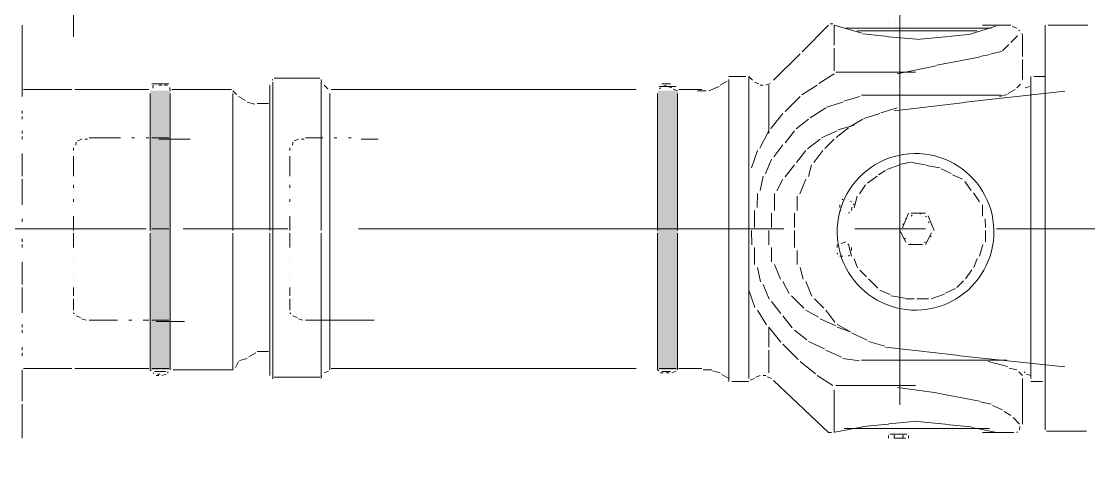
# Model space of a CAD drawing. Header units: millimetres. Extents: x 163705 to 1616509, y 81827 to 302547.
# Drawn here: x 195211.9 to 195690, y 150548.8 to 150749.8 of the extents above; entities that cross this region are included whole.
import ezdxf

# ---------------------------------------------------------------- set-up
doc = ezdxf.new("R2010")
doc.units = ezdxf.units.MM
doc.header["$LTSCALE"] = 10
doc.linetypes.add('CENTER2', pattern=[28.575, 19.05, -3.175, 3.175, -3.175])
doc.layers.add('1-中心线', color=1, linetype='CENTER2', lineweight=0)
doc.layers.add('1-设备轮廓', color=2, linetype='Continuous', lineweight=18)

# ---------------------------------------------------------------- blocks, each defined once
blk = doc.blocks.new('2PG0806-俯视图')
h = blk.add_hatch(color=256)
h.dxf.hatch_style = 1
h.paths.add_polyline_path([(1793.95, 1770.32), (1815.65, 1770.32), (1815.65, 1779.26)])
h = blk.add_hatch(color=256)
h.dxf.hatch_style = 1
h.paths.add_polyline_path([(1793.95, 1770.32), (1793.95, 1779.26), (1815.65, 1779.26)])
h = blk.add_hatch(color=256)
h.dxf.hatch_style = 1
h.paths.add_polyline_path([(1815.65, 1770.32), (1856.51, 1770.32), (1856.51, 1779.26)])
h = blk.add_hatch(color=256)
h.dxf.hatch_style = 1
h.paths.add_polyline_path([(1815.65, 1770.32), (1815.65, 1779.26), (1856.51, 1779.26)])
h = blk.add_hatch(color=256)
h.dxf.hatch_style = 1
h.paths.add_polyline_path([(1856.51, 1770.32), (1897.37, 1770.32), (1897.37, 1779.26)])
h = blk.add_hatch(color=256)
h.dxf.hatch_style = 1
h.paths.add_polyline_path([(1856.51, 1770.32), (1856.51, 1779.26), (1897.37, 1779.26)])
h = blk.add_hatch(color=256)
h.dxf.hatch_style = 1
h.paths.add_polyline_path([(1897.37, 1770.32), (1919.08, 1770.32), (1919.08, 1779.26)])
h = blk.add_hatch(color=256)
h.dxf.hatch_style = 1
h.paths.add_polyline_path([(1897.37, 1770.32), (1897.37, 1779.26), (1919.08, 1779.26)])
h = blk.add_hatch(color=256)
h.dxf.hatch_style = 1
h.paths.add_polyline_path([(1793.95, 1543.05), (1856.51, 1543.05), (1856.51, 1551.99)])
h = blk.add_hatch(color=256)
h.dxf.hatch_style = 1
h.paths.add_polyline_path([(1793.95, 1543.05), (1793.95, 1551.99), (1856.51, 1551.99)])
h = blk.add_hatch(color=256)
h.dxf.hatch_style = 1
h.paths.add_polyline_path([(1856.51, 1543.05), (1919.08, 1543.05), (1919.08, 1551.99)])
h = blk.add_hatch(color=256)
h.dxf.hatch_style = 1
h.paths.add_polyline_path([(1856.51, 1543.05), (1856.51, 1551.99), (1919.08, 1551.99)])
for p, q in [((1763.3, 1836.72), (1778.62, 1836.72)), ((1779.9, 1836.72), (1793.95, 1836.72)), ((1800.33, 1836.72), (1801.61, 1836.72)), ((1802.88, 1836.72), (1804.16, 1836.72)), ((1810.54, 1836.72), (1811.82, 1836.72)), ((1813.1, 1836.72), (1814.38, 1836.72)), ((1819.48, 1836.72), (1830.97, 1836.72)), ((1832.25, 1836.72), (1842.47, 1836.72)), ((1848.85, 1836.72), (1850.13, 1836.72)), ((1851.4, 1836.72), (1852.68, 1836.72)), ((1859.06, 1836.72), (1859.06, 1836.72)), ((1860.34, 1836.72), (1861.62, 1836.72)), ((1868, 1836.72), (1879.49, 1836.72)), ((1880.77, 1836.72), (1890.98, 1836.72)), ((1897.37, 1836.72), (1898.65, 1836.72)), ((1899.92, 1836.72), (1901.2, 1836.72)), ((1906.31, 1836.72), (1907.58, 1836.72)), ((1908.86, 1836.72), (1910.14, 1836.72)), ((1916.52, 1836.72), (1948.44, 1836.72)), ((1794.58, 1836.08), (1794.58, 1814.38)), ((1919.71, 1836.08), (1919.71, 1814.38)), ((1857.15, 1829.7), (1857.15, 1824.59)), ((1794.58, 1813.1), (1794.58, 1779.9)), ((1818.21, 1812.46), (1817.5, 1810.48)), ((1818.21, 1812.46), (1818.21, 1812.46)), ((1819.48, 1813.74), (1819.11, 1813.36)), ((1819.48, 1813.74), (1819.48, 1813.74)), ((1822.04, 1813.74), (1820.76, 1813.74)), ((1822.04, 1813.74), (1825.87, 1813.74)), ((1827.14, 1813.74), (1830.97, 1813.74)), ((1836.08, 1813.74), (1836.08, 1813.74)), ((1837.36, 1813.74), (1837.36, 1813.74)), ((1842.47, 1813.74), (1842.47, 1813.74)), ((1843.74, 1813.74), (1843.74, 1813.74)), ((1848.85, 1813.74), (1855.23, 1813.74)), ((1856.51, 1813.74), (1862.89, 1813.74)), ((1857.15, 1816.93), (1857.15, 1786.28)), ((1868, 1813.74), (1868, 1813.74)), ((1869.28, 1813.74), (1870.56, 1813.74)), ((1874.39, 1813.74), (1874.39, 1813.74)), ((1875.66, 1813.74), (1876.94, 1813.74)), ((1880.77, 1813.74), (1889.71, 1813.74)), ((1893.54, 1813.74), (1892.26, 1813.74)), ((1893.54, 1813.74), (1893.54, 1813.74)), ((1896.09, 1812.46), (1894.68, 1812.6)), ((1896.09, 1812.46), (1896.09, 1812.46)), ((1919.71, 1813.1), (1919.71, 1779.9)), ((1943.33, 1813.74), (2044.2, 1813.74)), ((1816.93, 1809.91), (1816.23, 1807.93)), ((1816.93, 1809.91), (1816.93, 1809.91)), ((1897.37, 1809.91), (1896.67, 1811.89)), ((1897.37, 1809.91), (1897.37, 1809.91)), ((1897.37, 1807.35), (1897.37, 1808.63)), ((1816.29, 1806.71), (1816.29, 1793.95)), ((1898.01, 1806.71), (1898.01, 1792.67)), ((1816.29, 1788.84), (1816.29, 1787.56)), ((1898.01, 1787.56), (1898.01, 1786.28)), ((1793.95, 1779.26), (1793.57, 1778.89)), ((1793.95, 1779.26), (1855.23, 1779.26)), ((1816.29, 1782.45), (1816.29, 1779.9)), ((1856.51, 1779.26), (1917.8, 1779.26)), ((1898.01, 1781.18), (1898.01, 1779.9)), ((1791.39, 1776.71), (1791.39, 1776.71)), ((1791.39, 1776.71), (1791.39, 1775.43)), ((1791.39, 1774.15), (1791.39, 1774.15)), ((1791.39, 1774.15), (1792.09, 1772.18)), ((1792.03, 1776.07), (1792.03, 1774.79)), ((1792.67, 1777.99), (1792.3, 1777.61)), ((1792.67, 1777.99), (1792.67, 1777.99)), ((1793.31, 1777.35), (1793.31, 1772.24)), ((1793.31, 1777.35), (1793.31, 1774.79)), ((1794.58, 1778.62), (1794.58, 1770.96)), ((1794.58, 1778.62), (1794.58, 1772.24)), ((1815.65, 1776.71), (1815.65, 1763.94)), ((1816.29, 1778.62), (1816.29, 1770.96)), ((1816.29, 1778.62), (1816.29, 1770.96)), ((1857.15, 1778.62), (1857.15, 1770.96)), ((1857.15, 1778.62), (1857.15, 1770.96)), ((1857.15, 1778.62), (1857.15, 1773.52)), ((1897.37, 1775.43), (1897.37, 1761.39)), ((1898.01, 1778.62), (1898.01, 1770.96)), ((1898.01, 1778.62), (1898.01, 1770.96)), ((1921.63, 1777.99), (1920.21, 1778.12)), ((1921.63, 1777.99), (1921.63, 1777.99)), ((1921.63, 1776.71), (1921.63, 1776.71)), ((1921.63, 1776.71), (1921.63, 1776.71)), ((1921.63, 1774.15), (1921.63, 1775.43)), ((1921.63, 1774.15), (1921.63, 1774.15)), ((1922.27, 1778.62), (1922.27, 1770.96)), ((1922.27, 1777.35), (1922.27, 1770.96)), ((1922.27, 1777.35), (1922.27, 1772.24)), ((1922.27, 1776.07), (1922.27, 1772.24)), ((1922.27, 1776.07), (1922.27, 1774.79)), ((1792.67, 1771.6), (1792.67, 1771.6)), ((1792.67, 1771.6), (1793.04, 1771.23)), ((1793.95, 1770.32), (1793.95, 1770.32)), ((1793.95, 1770.32), (1917.8, 1770.32)), ((1794.58, 1769.69), (1794.58, 1769.69)), ((1919.08, 1770.32), (1920.49, 1770.46)), ((1919.71, 1769.69), (1919.71, 1769.69)), ((1919.71, 1769.69), (1919.71, 1742.87)), ((1921.63, 1771.6), (1921.63, 1772.88)), ((1921.63, 1771.6), (1921.63, 1771.6)), ((1793.95, 1742.23), (1793.95, 1769.05)), ((1857.15, 1764.58), (1857.15, 1733.93)), ((1793.95, 1742.23), (1855.23, 1742.23)), ((1797.78, 1739.68), (1795.01, 1741.17)), ((1856.51, 1742.23), (1917.8, 1742.23)), ((1919.08, 1742.23), (1917.43, 1740.59)), ((1797.78, 1739.68), (1797.78, 1739.68)), ((1799.05, 1735.85), (1798.18, 1739.28)), ((1799.05, 1735.85), (1799.05, 1735.85)), ((1913.97, 1735.85), (1913.1, 1732.42)), ((1913.97, 1735.85), (1913.97, 1735.85)), ((1916.52, 1739.68), (1914.68, 1736.56)), ((1916.52, 1739.68), (1916.52, 1739.68)), ((1801.61, 1732.02), (1799.77, 1735.14)), ((1802.25, 1731.38), (1802.25, 1726.27)), ((1913.33, 1731.38), (1913.33, 1726.27)), ((1790.12, 1724.36), (1790.49, 1724.73)), ((1790.12, 1724.36), (1922.91, 1724.36)), ((1790.12, 1724.36), (1790.12, 1724.36)), ((1790.75, 1723.72), (1790.75, 1703.29)), ((1791.39, 1725.64), (1855.23, 1725.64)), ((1801.61, 1724.36), (1855.23, 1724.36)), ((1856.51, 1725.64), (1921.63, 1725.64)), ((1856.51, 1724.36), (1911.41, 1724.36)), ((1924.18, 1724.36), (1923.81, 1724.73)), ((1924.18, 1724.36), (1924.18, 1724.36)), ((1924.82, 1723.72), (1924.82, 1703.29)), ((1819.48, 1716.7), (1819.11, 1716.33)), ((1819.48, 1716.7), (1819.48, 1716.7)), ((1822.04, 1716.7), (1820.76, 1716.7)), ((1822.04, 1716.7), (1825.87, 1716.7)), ((1827.14, 1716.7), (1830.97, 1716.7)), ((1836.08, 1716.7), (1836.08, 1716.7)), ((1837.36, 1716.7), (1837.36, 1716.7)), ((1842.47, 1716.7), (1842.47, 1716.7)), ((1843.74, 1716.7), (1843.74, 1716.7)), ((1848.85, 1716.7), (1855.23, 1716.7)), ((1856.51, 1716.7), (1862.89, 1716.7)), ((1868, 1716.7), (1868, 1716.7)), ((1869.28, 1716.7), (1870.56, 1716.7)), ((1874.39, 1716.7), (1874.39, 1716.7)), ((1875.66, 1716.7), (1876.94, 1716.7)), ((1880.77, 1716.7), (1889.71, 1716.7)), ((1893.54, 1716.7), (1892.26, 1716.7)), ((1893.54, 1716.7), (1893.54, 1716.7)), ((1816.93, 1712.87), (1816.23, 1710.89)), ((1816.93, 1712.87), (1816.93, 1712.87)), ((1818.21, 1715.42), (1817.5, 1713.44)), ((1818.21, 1715.42), (1818.21, 1715.42)), ((1896.09, 1715.42), (1894.68, 1715.56)), ((1896.09, 1715.42), (1896.09, 1715.42)), ((1897.37, 1712.87), (1896.67, 1714.85)), ((1897.37, 1712.87), (1897.37, 1712.87)), ((1816.29, 1709.67), (1816.29, 1679.03)), ((1897.37, 1710.31), (1897.37, 1711.59)), ((1898.01, 1709.67), (1898.01, 1702.01)), ((1790.12, 1702.65), (1791.53, 1702.51)), ((1790.12, 1702.65), (1855.23, 1702.65)), ((1856.51, 1702.65), (1922.91, 1702.65)), ((1924.18, 1702.65), (1922.77, 1702.51)), ((1792.67, 1701.38), (1793.37, 1699.4)), ((1793.95, 1698.82), (1917.8, 1698.82)), ((1794.58, 1698.18), (1794.58, 1561.56)), ((1919.71, 1698.18), (1919.71, 1561.56)), ((1921.63, 1701.38), (1919.98, 1699.73)), ((1898.01, 1696.91), (1898.01, 1695.63)), ((1898.01, 1690.52), (1898.01, 1689.25)), ((1897.37, 1684.78), (1897.37, 1677.12)), ((1792.67, 1550.71), (1792.67, 1550.71)), ((1792.67, 1550.71), (1792.67, 1549.43)), ((1793.31, 1550.07), (1793.31, 1546.24)), ((1793.95, 1551.99), (1793.57, 1551.61)), ((1793.95, 1551.99), (1855.23, 1551.99)), ((1794.58, 1551.35), (1794.58, 1543.69)), ((1794.58, 1551.35), (1794.58, 1546.24)), ((1856.51, 1551.99), (1917.8, 1551.99)), ((1920.35, 1550.71), (1919.98, 1551.08)), ((1920.35, 1550.71), (1920.35, 1550.71)), ((1921.63, 1548.16), (1920.93, 1550.13)), ((1920.99, 1551.35), (1920.99, 1543.69)), ((1920.99, 1550.07), (1920.99, 1543.69)), ((1922.27, 1550.07), (1922.27, 1546.24)), ((1792.67, 1548.16), (1792.67, 1548.16)), ((1792.67, 1548.16), (1792.67, 1546.88)), ((1792.67, 1545.6), (1792.67, 1545.6)), ((1792.67, 1545.6), (1793.37, 1543.62)), ((1919.08, 1543.05), (1919.78, 1545.03)), ((1920.35, 1545.6), (1921.05, 1547.58)), ((1920.35, 1545.6), (1920.35, 1545.6)), ((1921.63, 1548.16), (1921.63, 1548.16)), ((1793.95, 1543.05), (1855.23, 1543.05)), ((1794.58, 1542.41), (1794.58, 1532.2)), ((1856.51, 1543.05), (1917.8, 1543.05)), ((1919.71, 1542.41), (1919.71, 1532.2)), ((1793.95, 1527.73), (1793.95, 1531.56)), ((1919.08, 1534.11), (1919.08, 1530.28)), ((1792.67, 1523.9), (1793.54, 1527.32)), ((1793.95, 1527.73), (1793.95, 1527.73)), ((1919.08, 1529), (1919.08, 1529)), ((1919.08, 1529), (1921.05, 1524.47)), ((1790.12, 1520.07), (1791.96, 1523.18)), ((1792.67, 1523.9), (1792.67, 1523.9)), ((1921.63, 1523.9), (1921.63, 1523.9)), ((1921.63, 1523.9), (1923.47, 1520.78)), ((1788.84, 1520.07), (1924.18, 1520.07)), ((1788.84, 1511.13), (1788.84, 1518.79)), ((1925.46, 1520.07), (1925.46, 1520.07)), ((1925.46, 1520.07), (1925.46, 1512.4)), ((1788.84, 1511.13), (1788.84, 1511.13)), ((1788.84, 1511.13), (1788.84, 1511.13)), ((1925.46, 1511.13), (1790.12, 1511.13)), ((1829.7, 1511.13), (1821.93, 1508.47)), ((1925.46, 1511.13), (1923.81, 1509.48)), ((1924.18, 1511.13), (1924.18, 1511.13)), ((1925.46, 1511.13), (1925.46, 1511.13)), ((1790.12, 1508.57), (1789.41, 1510.55)), ((1790.12, 1508.57), (1790.12, 1508.57)), ((1791.39, 1506.02), (1790.69, 1508)), ((1820.76, 1507.3), (1814.16, 1503.25)), ((1820.76, 1507.3), (1820.76, 1507.3)), ((1839.91, 1507.3), (1833.46, 1505.96)), ((1839.91, 1507.3), (1839.91, 1507.3)), ((1848.85, 1508.57), (1841.18, 1508.56)), ((1848.85, 1508.57), (1848.85, 1508.57)), ((1856.51, 1509.85), (1850.11, 1509.83)), ((1865.45, 1508.57), (1857.78, 1508.59)), ((1865.45, 1508.57), (1865.45, 1508.57)), ((1873.11, 1507.3), (1866.7, 1507.32)), ((1873.11, 1507.3), (1873.11, 1507.3)), ((1892.26, 1507.3), (1884.49, 1509.96)), ((1892.26, 1507.3), (1892.26, 1507.3)), ((1922.91, 1508.57), (1922.2, 1506.6)), ((1922.91, 1508.57), (1922.91, 1508.57)), ((1790.12, 1500.91), (1790.82, 1502.89)), ((1791.39, 1506.02), (1791.39, 1506.02)), ((1791.39, 1503.47), (1791.39, 1504.74)), ((1791.39, 1503.47), (1791.39, 1503.47)), ((1802.88, 1502.19), (1792.67, 1502.19)), ((1813.1, 1502.19), (1804.16, 1502.19)), ((1813.1, 1502.19), (1806.42, 1496.78)), ((1813.1, 1502.19), (1813.1, 1502.19)), ((1832.25, 1504.74), (1825.73, 1502.05)), ((1832.25, 1504.74), (1832.25, 1504.74)), ((1856.51, 1502.19), (1850.11, 1502.17)), ((1880.77, 1504.74), (1874.32, 1506.08)), ((1880.77, 1504.74), (1880.77, 1504.74)), ((1888.43, 1500.91), (1881.91, 1503.61)), ((1901.2, 1502.19), (1893.37, 1506.19)), ((1899.92, 1502.19), (1921.63, 1502.19)), ((1901.2, 1502.19), (1901.2, 1502.19)), ((1921.63, 1506.02), (1921.63, 1506.02)), ((1921.63, 1506.02), (1921.63, 1504.74)), ((1921.63, 1503.47), (1921.63, 1503.47)), ((1921.63, 1503.47), (1922.33, 1501.49)), ((1765.86, 1475.38), (1789.23, 1500.03)), ((1824.59, 1500.91), (1819.21, 1496.81)), ((1824.59, 1500.91), (1824.59, 1500.91)), ((1841.19, 1499.64), (1834.67, 1496.94)), ((1841.19, 1499.64), (1841.19, 1499.64)), ((1848.85, 1500.91), (1842.44, 1500.89)), ((1848.85, 1500.91), (1848.85, 1500.91)), ((1864.17, 1500.91), (1857.77, 1500.93)), ((1864.17, 1500.91), (1864.17, 1500.91)), ((1873.11, 1499.64), (1865.44, 1499.65)), ((1873.11, 1499.64), (1873.11, 1499.64)), ((1879.49, 1495.81), (1874.21, 1498.54)), ((1888.43, 1500.91), (1888.43, 1500.91)), ((1894.82, 1495.81), (1889.43, 1499.91)), ((1908.86, 1495.81), (1902.18, 1501.21)), ((1935.67, 1488.14), (1923.81, 1500.01)), ((1805.44, 1495.81), (1798.68, 1489.05)), ((1805.44, 1495.81), (1805.44, 1495.81)), ((1818.21, 1495.81), (1812.82, 1491.7)), ((1818.21, 1495.81), (1818.21, 1495.81)), ((1827.14, 1491.98), (1821.66, 1486.5)), ((1827.14, 1491.98), (1827.14, 1491.98)), ((1833.53, 1495.81), (1828.24, 1493.07)), ((1833.53, 1495.81), (1833.53, 1495.81)), ((1879.49, 1495.81), (1879.49, 1495.81)), ((1885.88, 1490.7), (1880.49, 1494.81)), ((1894.82, 1495.81), (1894.82, 1495.81)), ((1901.2, 1490.7), (1895.82, 1494.81)), ((1908.86, 1495.81), (1908.86, 1495.81)), ((1916.52, 1488.14), (1909.76, 1494.9)), ((1797.78, 1488.14), (1792.21, 1481.3)), ((1797.78, 1488.14), (1797.78, 1488.14)), ((1811.82, 1490.7), (1807.51, 1485.11)), ((1811.82, 1490.7), (1811.82, 1490.7)), ((1839.91, 1488.14), (1834.71, 1486.77)), ((1839.91, 1488.14), (1839.91, 1488.14)), ((1847.57, 1489.42), (1841.17, 1489.4)), ((1847.57, 1489.42), (1847.57, 1489.42)), ((1856.51, 1490.7), (1848.84, 1490.69)), ((1856.51, 1490.7), (1856.51, 1490.7)), ((1864.17, 1490.7), (1857.79, 1490.7)), ((1864.17, 1490.7), (1864.17, 1490.7)), ((1871.83, 1489.42), (1865.43, 1489.44)), ((1871.83, 1489.42), (1871.83, 1489.42)), ((1879.49, 1485.59), (1872.97, 1488.28)), ((1885.88, 1490.7), (1885.88, 1490.7)), ((1892.26, 1485.59), (1886.88, 1489.7)), ((1901.2, 1490.7), (1901.2, 1490.7)), ((1906.31, 1484.31), (1902, 1489.9)), ((1916.52, 1488.14), (1916.52, 1488.14)), ((1921.63, 1480.48), (1917.23, 1487.43)), ((1948.44, 1475.38), (1936.58, 1487.24)), ((1806.71, 1484.31), (1803.46, 1477.23)), ((1806.71, 1484.31), (1806.71, 1484.31)), ((1820.76, 1485.59), (1817.59, 1479.87)), ((1820.76, 1485.59), (1820.76, 1485.59)), ((1833.53, 1485.59), (1827.01, 1482.9)), ((1833.53, 1485.59), (1833.53, 1485.59)), ((1879.49, 1485.59), (1879.49, 1485.59)), ((1885.88, 1483.04), (1880.67, 1484.41)), ((1885.88, 1483.04), (1885.88, 1483.04)), ((1892.26, 1485.59), (1892.26, 1485.59)), ((1897.37, 1479.21), (1893.06, 1484.79)), ((1906.31, 1484.31), (1906.31, 1484.31)), ((1911.41, 1476.65), (1907.02, 1483.6)), ((1791.39, 1480.48), (1787, 1473.54)), ((1791.39, 1480.48), (1791.39, 1480.48)), ((1816.93, 1479.21), (1813.67, 1472.12)), ((1816.93, 1479.21), (1816.93, 1479.21)), ((1825.87, 1481.76), (1821.66, 1477.56)), ((1825.87, 1481.76), (1825.87, 1481.76)), ((1892.26, 1477.93), (1886.88, 1482.04)), ((1892.26, 1477.93), (1892.26, 1477.93)), ((1897.37, 1479.21), (1897.37, 1479.21)), ((1901.2, 1471.55), (1897.94, 1478.63)), ((1921.63, 1480.48), (1921.63, 1480.48)), ((1926.74, 1472.82), (1922.34, 1479.77)), ((1765.86, 1475.38), (1765.86, 1474.1)), ((1765.86, 1472.82), (1785.01, 1472.82)), ((1802.88, 1476.65), (1799.63, 1469.57)), ((1802.88, 1476.65), (1802.88, 1476.65)), ((1820.76, 1476.65), (1815.38, 1472.55)), ((1820.76, 1476.65), (1820.76, 1476.65)), ((1897.37, 1472.82), (1893.17, 1477.03)), ((1897.37, 1472.82), (1897.37, 1472.82)), ((1911.41, 1476.65), (1911.41, 1476.65)), ((1913.97, 1468.99), (1911.82, 1476.25)), ((1938.23, 1472.82), (1928.01, 1472.82)), ((1948.44, 1472.82), (1939.5, 1472.82)), ((1948.44, 1472.82), (1944.98, 1460.42)), ((1949.08, 1474.74), (1949.08, 1473.46)), ((1768.41, 1460.05), (1766.11, 1472.57)), ((1767.77, 1468.35), (1767.77, 1403.24)), ((1786.92, 1472.18), (1786.92, 1436.43)), ((1799.05, 1468.99), (1797.99, 1461.54)), ((1799.05, 1468.99), (1799.05, 1468.99)), ((1813.1, 1471.55), (1811.02, 1465.64)), ((1814.38, 1471.55), (1811.2, 1465.82)), ((1813.1, 1471.55), (1813.1, 1471.55)), ((1814.38, 1471.55), (1814.38, 1471.55)), ((1845.02, 1470.27), (1845.02, 1470.27)), ((1845.02, 1470.27), (1845.02, 1468.99)), ((1846.3, 1471.55), (1845.92, 1471.17)), ((1846.3, 1471.55), (1846.3, 1471.55)), ((1847.57, 1471.55), (1847.57, 1471.55)), ((1850.13, 1471.55), (1848.85, 1471.55)), ((1850.13, 1471.55), (1850.13, 1471.55)), ((1850.13, 1470.27), (1850.13, 1470.27)), ((1850.13, 1470.27), (1850.13, 1470.27)), ((1851.4, 1467.72), (1850.7, 1469.69)), ((1864.17, 1468.99), (1864.17, 1468.99)), ((1864.17, 1468.99), (1864.17, 1468.99)), ((1865.45, 1470.27), (1865.08, 1469.9)), ((1865.45, 1470.27), (1865.45, 1470.27)), ((1868, 1470.27), (1866.73, 1470.27)), ((1869.28, 1470.27), (1869.28, 1470.27)), ((1869.28, 1470.27), (1869.28, 1470.27)), ((1870.56, 1468.99), (1870.18, 1469.36)), ((1870.56, 1468.99), (1870.56, 1468.99)), ((1902.48, 1466.44), (1898.17, 1472.02)), ((1901.2, 1471.55), (1901.2, 1471.55)), ((1903.75, 1463.89), (1901.6, 1471.14)), ((1913.97, 1468.99), (1913.97, 1468.99)), ((1916.52, 1461.33), (1914.37, 1468.59)), ((1927.37, 1472.18), (1927.37, 1436.43)), ((1767.77, 1463.25), (1767.77, 1409.62)), ((1810.54, 1465.16), (1807.29, 1458.08)), ((1810.54, 1465.16), (1810.54, 1465.16)), ((1843.74, 1463.89), (1839.77, 1462.47)), ((1843.74, 1463.89), (1843.74, 1463.89)), ((1850.13, 1466.44), (1844.92, 1465.07)), ((1845.02, 1467.72), (1845.02, 1467.72)), ((1845.02, 1467.72), (1845.02, 1467.72)), ((1845.02, 1466.44), (1845.02, 1466.44)), ((1845.02, 1466.44), (1845.39, 1466.07)), ((1846.3, 1465.16), (1846.3, 1465.16)), ((1846.3, 1465.16), (1846.3, 1465.16)), ((1847.57, 1465.16), (1847.57, 1465.16)), ((1847.57, 1465.16), (1848.85, 1465.16)), ((1850.13, 1466.44), (1850.5, 1466.81)), ((1850.13, 1466.44), (1850.13, 1466.44)), ((1850.13, 1465.16), (1850.13, 1465.16)), ((1850.13, 1465.16), (1850.13, 1465.16)), ((1851.4, 1467.72), (1851.4, 1467.72)), ((1864.17, 1467.72), (1864.17, 1467.72)), ((1864.17, 1467.72), (1864.17, 1467.72)), ((1864.17, 1466.44), (1864.17, 1466.44)), ((1864.17, 1466.44), (1864.54, 1466.07)), ((1865.45, 1465.16), (1865.45, 1465.16)), ((1865.45, 1465.16), (1866.86, 1465.02)), ((1871.83, 1462.61), (1866.63, 1463.98)), ((1868, 1463.89), (1868.37, 1464.26)), ((1868, 1463.89), (1868, 1463.89)), ((1869.28, 1465.16), (1869.65, 1465.53)), ((1869.28, 1465.16), (1869.28, 1465.16)), ((1870.56, 1467.72), (1870.56, 1467.72)), ((1870.56, 1467.72), (1870.56, 1467.72)), ((1870.56, 1466.44), (1870.56, 1466.44)), ((1870.56, 1466.44), (1870.56, 1466.44)), ((1902.48, 1466.44), (1902.48, 1466.44)), ((1906.31, 1460.05), (1903.14, 1465.78)), ((1947.17, 1402.6), (1947.17, 1467.72)), ((1768.41, 1460.05), (1768.41, 1460.05)), ((1769.69, 1448.56), (1768.55, 1459.92)), ((1798.41, 1460.69), (1798.41, 1395.57)), ((1838.63, 1461.33), (1835.71, 1458.41)), ((1838.63, 1461.33), (1838.63, 1461.33)), ((1871.83, 1462.61), (1871.83, 1462.61)), ((1876.94, 1458.78), (1872.85, 1461.59)), ((1876.94, 1458.78), (1876.94, 1458.78)), ((1906.31, 1460.05), (1906.31, 1460.05)), ((1908.86, 1452.39), (1906.71, 1459.65)), ((1917.16, 1460.69), (1917.16, 1398.13)), ((1944.61, 1460.05), (1943.47, 1448.7)), ((1944.61, 1460.05), (1944.61, 1460.05)), ((1945.89, 1408.98), (1945.89, 1462.61)), ((1806.71, 1457.5), (1804.56, 1450.24)), ((1806.71, 1457.5), (1806.71, 1457.5)), ((1834.8, 1457.5), (1830.6, 1453.3)), ((1834.8, 1457.5), (1834.8, 1457.5)), ((1880.77, 1453.67), (1877.71, 1458.01)), ((1880.77, 1453.67), (1880.77, 1453.67)), ((1804.16, 1449.84), (1800.48, 1416.79)), ((1829.7, 1452.39), (1827.72, 1447.86)), ((1829.7, 1452.39), (1829.7, 1452.39)), ((1883.32, 1449.84), (1881.48, 1452.96)), ((1883.32, 1449.84), (1883.32, 1449.84)), ((1885.88, 1443.46), (1883.8, 1449.36)), ((1908.86, 1452.39), (1908.86, 1452.39)), ((1911.41, 1444.73), (1909.26, 1451.99)), ((1763.3, 1448.56), (1763.3, 1448.56)), ((1763.3, 1448.56), (1763.3, 1448.56)), ((1763.3, 1448.56), (1764.58, 1448.56)), ((1763.3, 1447.29), (1763.3, 1447.29)), ((1763.3, 1447.29), (1763.3, 1447.29)), ((1763.3, 1446.01), (1763.3, 1446.01)), ((1763.3, 1446.01), (1763.3, 1446.01)), ((1763.3, 1446.01), (1764.58, 1446.01)), ((1763.3, 1440.9), (1763.3, 1446.01)), ((1763.3, 1444.73), (1763.3, 1444.73)), ((1763.3, 1444.73), (1763.3, 1444.73)), ((1764.58, 1446.01), (1764.21, 1445.64)), ((1764.58, 1448.56), (1764.58, 1448.56)), ((1765.22, 1447.93), (1765.22, 1440.26)), ((1765.86, 1448.56), (1765.86, 1448.56)), ((1765.86, 1446.01), (1765.86, 1446.01)), ((1769.69, 1448.56), (1769.69, 1448.56)), ((1770.96, 1435.8), (1769.81, 1448.44)), ((1783.73, 1426.86), (1786.1, 1444.55)), ((1827.14, 1447.29), (1826.12, 1441.16)), ((1827.14, 1447.29), (1827.14, 1447.29)), ((1910.14, 1446.01), (1913.82, 1414.24)), ((1926.74, 1444.73), (1930.3, 1427.12)), ((1943.33, 1448.56), (1942.19, 1435.92)), ((1943.33, 1448.56), (1943.33, 1448.56)), ((1948.44, 1448.56), (1948.44, 1448.56)), ((1948.44, 1446.01), (1948.44, 1446.01)), ((1949.72, 1448.56), (1949.72, 1448.56)), ((1949.72, 1446.01), (1949.72, 1446.01)), ((1949.72, 1446.01), (1949.72, 1446.01)), ((1763.3, 1442.18), (1764.58, 1442.18)), ((1763.3, 1442.18), (1763.3, 1442.18)), ((1763.3, 1442.18), (1763.3, 1442.18)), ((1763.3, 1440.9), (1763.3, 1440.9)), ((1763.3, 1440.9), (1763.3, 1440.9)), ((1763.3, 1440.9), (1763.3, 1440.9)), ((1763.3, 1440.9), (1763.3, 1440.9)), ((1763.3, 1439.63), (1763.3, 1439.63)), ((1763.3, 1439.63), (1763.3, 1439.63)), ((1763.3, 1439.63), (1764.58, 1439.63)), ((1764.58, 1442.18), (1764.21, 1441.81)), ((1765.86, 1442.18), (1765.86, 1442.18)), ((1765.86, 1439.63), (1765.86, 1439.63)), ((1825.87, 1440.9), (1825.87, 1440.9)), ((1825.87, 1440.9), (1825.87, 1437.07)), ((1850.13, 1439.63), (1850.13, 1439.63)), ((1850.13, 1439.63), (1850.13, 1433.24)), ((1856.51, 1443.46), (1851.22, 1440.72)), ((1851.4, 1440.9), (1851.4, 1440.9)), ((1851.4, 1439.63), (1851.4, 1439.63)), ((1852.68, 1440.9), (1853.05, 1441.27)), ((1853.96, 1442.18), (1853.96, 1442.18)), ((1855.23, 1442.18), (1855.23, 1442.18)), ((1856.51, 1442.18), (1856.51, 1442.18)), ((1864.17, 1439.63), (1857.65, 1442.32)), ((1857.79, 1442.18), (1857.79, 1442.18)), ((1859.06, 1442.18), (1859.44, 1441.81)), ((1860.34, 1440.9), (1860.34, 1440.9)), ((1861.62, 1440.9), (1861.99, 1440.53)), ((1862.89, 1439.63), (1862.89, 1439.63)), ((1864.17, 1439.63), (1864.17, 1439.63)), ((1887.15, 1438.35), (1886.19, 1443.15)), ((1948.44, 1442.18), (1948.44, 1442.18)), ((1948.44, 1439.63), (1948.44, 1439.63)), ((1949.72, 1442.18), (1949.72, 1442.18)), ((1949.72, 1442.18), (1949.72, 1442.18)), ((1949.72, 1439.63), (1949.72, 1439.63)), ((1949.72, 1439.63), (1949.72, 1439.63)), ((1769.69, 1423.03), (1770.84, 1435.67)), ((1770.96, 1435.8), (1770.96, 1435.8)), ((1825.87, 1435.8), (1825.87, 1435.8)), ((1825.87, 1435.8), (1825.87, 1430.69)), ((1850.13, 1438.35), (1850.5, 1438.72)), ((1850.13, 1437.07), (1850.13, 1437.07)), ((1850.13, 1435.8), (1850.13, 1435.8)), ((1850.13, 1434.52), (1850.13, 1434.52)), ((1862.89, 1438.35), (1863.27, 1437.98)), ((1864.17, 1434.52), (1863.8, 1434.15)), ((1864.17, 1431.96), (1864.17, 1438.35)), ((1864.17, 1437.07), (1864.17, 1437.07)), ((1864.17, 1435.8), (1864.17, 1435.8)), ((1885.88, 1431.96), (1886.9, 1438.09)), ((1887.15, 1438.35), (1887.15, 1438.35)), ((1942.06, 1435.8), (1942.06, 1435.8)), ((1942.06, 1435.8), (1943.21, 1423.15)), ((1850.13, 1433.24), (1850.13, 1433.24)), ((1850.13, 1431.96), (1855.41, 1429.23)), ((1851.4, 1431.96), (1851.03, 1432.34)), ((1851.4, 1430.69), (1851.4, 1430.69)), ((1852.68, 1430.69), (1852.68, 1430.69)), ((1853.96, 1429.41), (1853.58, 1429.78)), ((1856.51, 1428.13), (1863.03, 1430.83)), ((1860.34, 1430.69), (1859.97, 1430.32)), ((1861.62, 1430.69), (1861.62, 1430.69)), ((1862.89, 1431.96), (1862.52, 1431.59)), ((1862.89, 1433.24), (1862.89, 1433.24)), ((1864.17, 1431.96), (1864.17, 1431.96)), ((1884.6, 1425.58), (1885.63, 1431.71)), ((1885.88, 1431.96), (1885.88, 1431.96)), ((1779.9, 1407.7), (1783.48, 1426.6)), ((1783.73, 1426.86), (1783.73, 1426.86)), ((1825.87, 1429.41), (1825.87, 1429.41)), ((1825.87, 1429.41), (1827.94, 1423.51)), ((1855.23, 1429.41), (1855.23, 1429.41)), ((1856.51, 1429.41), (1856.51, 1429.41)), ((1856.51, 1428.13), (1856.51, 1428.13)), ((1857.79, 1429.41), (1857.79, 1429.41)), ((1859.06, 1429.41), (1859.06, 1429.41)), ((1882.05, 1420.47), (1884.03, 1425.01)), ((1884.6, 1425.58), (1884.6, 1425.58)), ((1930.57, 1426.86), (1930.57, 1426.86)), ((1930.57, 1426.86), (1934.14, 1407.96)), ((1768.41, 1411.53), (1769.55, 1422.89)), ((1769.69, 1423.03), (1769.69, 1423.03)), ((1828.42, 1423.03), (1828.42, 1423.03)), ((1828.42, 1423.03), (1830.4, 1418.49)), ((1882.05, 1420.47), (1882.05, 1420.47)), ((1943.33, 1423.03), (1943.33, 1423.03)), ((1943.33, 1423.03), (1944.47, 1411.67)), ((1800.33, 1416.64), (1795.36, 1369.54)), ((1830.97, 1417.92), (1830.97, 1417.92)), ((1830.97, 1417.92), (1833.9, 1414.99)), ((1879.49, 1415.37), (1881.47, 1419.9)), ((1765.86, 1400.04), (1768.13, 1411.26)), ((1768.41, 1411.53), (1768.41, 1411.53)), ((1834.8, 1414.09), (1834.8, 1414.09)), ((1834.8, 1414.09), (1838.89, 1411.28)), ((1874.39, 1411.53), (1878.47, 1414.34)), ((1874.39, 1411.53), (1874.39, 1411.53)), ((1879.49, 1415.37), (1879.49, 1415.37)), ((1913.97, 1414.09), (1918.93, 1369.55)), ((1944.61, 1411.53), (1944.61, 1411.53)), ((1944.61, 1411.53), (1948.04, 1400.45)), ((1765.86, 1393.66), (1765.86, 1406.43)), ((1778.62, 1402.6), (1779.59, 1407.4)), ((1839.91, 1410.26), (1839.91, 1410.26)), ((1839.91, 1410.26), (1843.88, 1408.84)), ((1845.02, 1407.7), (1845.02, 1407.7)), ((1845.02, 1407.7), (1850.22, 1406.33)), ((1862.89, 1406.43), (1868.02, 1406.45)), ((1862.89, 1406.43), (1862.89, 1406.43)), ((1869.28, 1407.7), (1873.36, 1410.51)), ((1869.28, 1407.7), (1869.28, 1407.7)), ((1934.4, 1407.7), (1935.37, 1402.91)), ((1948.44, 1393.66), (1948.44, 1406.43)), ((1776.07, 1397.49), (1778.05, 1402.02)), ((1778.62, 1402.6), (1778.62, 1402.6)), ((1797.78, 1403.87), (1795.57, 1395.29)), ((1851.4, 1405.15), (1851.4, 1405.15)), ((1851.4, 1405.15), (1856.51, 1405.15)), ((1857.79, 1405.15), (1861.66, 1405.19)), ((1857.79, 1405.15), (1857.79, 1405.15)), ((1935.67, 1402.6), (1935.67, 1402.6)), ((1935.67, 1402.6), (1936.64, 1397.8)), ((1773.52, 1393.66), (1775.36, 1396.78)), ((1776.07, 1397.49), (1776.07, 1397.49)), ((1916.52, 1398.77), (1917.39, 1395.34)), ((1936.95, 1397.49), (1936.95, 1397.49)), ((1936.95, 1397.49), (1939.88, 1394.56)), ((1765.86, 1393.66), (1765.86, 1392.38)), ((1769.69, 1389.83), (1772.61, 1392.76)), ((1773.52, 1393.66), (1773.52, 1393.66)), ((1793.95, 1391.11), (1794.82, 1394.53)), ((1917.8, 1394.94), (1917.8, 1394.94)), ((1917.8, 1394.94), (1919.64, 1391.82)), ((1940.78, 1393.66), (1940.78, 1393.66)), ((1940.78, 1393.66), (1943.71, 1390.73)), ((1947.17, 1391.11), (1947.87, 1393.08)), ((1948.44, 1393.66), (1948.44, 1393.66)), ((1765.86, 1391.11), (1765.86, 1391.11)), ((1765.86, 1391.11), (1766.23, 1390.73)), ((1767.13, 1389.83), (1767.13, 1389.83)), ((1767.13, 1389.83), (1768.55, 1389.69)), ((1769.69, 1388.55), (1790.12, 1388.55)), ((1791.39, 1388.55), (1793.04, 1390.2)), ((1792.67, 1387.28), (1793.04, 1387.65)), ((1792.67, 1387.28), (1792.67, 1387.28)), ((1793.95, 1391.11), (1793.95, 1391.11)), ((1920.35, 1391.11), (1920.35, 1391.11)), ((1920.35, 1391.11), (1922, 1389.46)), ((1920.35, 1388.55), (1920.35, 1388.55)), ((1920.35, 1387.28), (1920.35, 1387.28)), ((1920.35, 1387.28), (1921.05, 1385.3)), ((1933.12, 1388.55), (1924.18, 1388.55)), ((1943.33, 1388.55), (1934.4, 1388.55)), ((1943.33, 1388.55), (1944.75, 1388.69)), ((1945.89, 1389.83), (1946.26, 1390.2)), ((1945.89, 1389.83), (1945.89, 1389.83)), ((1947.17, 1391.11), (1947.17, 1391.11)), ((1788.84, 1384.72), (1788.84, 1384.72)), ((1788.84, 1384.72), (1788.84, 1379.61)), ((1790.12, 1384.72), (1790.12, 1384.72)), ((1790.12, 1384.72), (1790.12, 1384.72)), ((1925.46, 1384.72), (1790.12, 1384.72)), ((1791.39, 1384.72), (1792.09, 1386.7)), ((1791.39, 1384.72), (1791.39, 1384.72)), ((1921.63, 1384.72), (1921.63, 1384.72)), ((1921.63, 1384.72), (1922.91, 1384.72)), ((1924.18, 1384.72), (1924.18, 1384.72)), ((1925.46, 1384.72), (1925.46, 1384.72)), ((1925.46, 1378.34), (1925.46, 1383.45)), ((1766.49, 1377.7), (1766.49, 1359.82)), ((1948.44, 1378.34), (1767.13, 1378.34)), ((1948.44, 1378.34), (1948.44, 1378.34)), ((1948.44, 1359.19), (1948.44, 1377.06))]:
    blk.add_line(p, q)
for points in [[(1855.23, 1471.54), (1852.83, 1471.41), (1850.48, 1471.13), (1848.17, 1470.69), (1845.92, 1470.11), (1843.74, 1469.39), (1841.62, 1468.53), (1839.57, 1467.54), (1837.6, 1466.42), (1835.71, 1465.18), (1833.91, 1463.83), (1832.21, 1462.37), (1830.6, 1460.8), (1829.09, 1459.14), (1827.69, 1457.38), (1826.4, 1455.53), (1825.24, 1453.6), (1824.19, 1451.59), (1823.28, 1449.51), (1822.49, 1447.36), (1821.85, 1445.15), (1821.35, 1442.88), (1821, 1440.56), (1820.81, 1438.2), (1820.77, 1435.8)], [(1890.97, 1437.07), (1890.85, 1439.47), (1890.57, 1441.83), (1890.13, 1444.13), (1889.55, 1446.38), (1888.83, 1448.57), (1887.97, 1450.69), (1886.98, 1452.73), (1885.86, 1454.7), (1884.62, 1456.59), (1883.27, 1458.39), (1881.81, 1460.1), (1880.24, 1461.71), (1878.58, 1463.22), (1876.82, 1464.62), (1874.97, 1465.9), (1873.04, 1467.07), (1871.03, 1468.11), (1868.95, 1469.03), (1866.8, 1469.81), (1864.59, 1470.45), (1862.32, 1470.95), (1860, 1471.3), (1857.64, 1471.5), (1855.23, 1471.54)], [(1820.76, 1435.8), (1820.89, 1433.39), (1821.17, 1431.04), (1821.6, 1428.73), (1822.19, 1426.49), (1822.91, 1424.3), (1823.77, 1422.18), (1824.76, 1420.13), (1825.88, 1418.16), (1827.12, 1416.28), (1828.47, 1414.48), (1829.93, 1412.77), (1831.5, 1411.16), (1833.17, 1409.65), (1834.93, 1408.25), (1836.77, 1406.97), (1838.71, 1405.8), (1840.71, 1404.75), (1842.8, 1403.84), (1844.95, 1403.06), (1847.16, 1402.41), (1849.42, 1401.91), (1851.74, 1401.56), (1854.11, 1401.37), (1856.51, 1401.33)], [(1856.51, 1401.33), (1858.91, 1401.46), (1861.27, 1401.74), (1863.57, 1402.17), (1865.82, 1402.75), (1868.01, 1403.48), (1870.12, 1404.34), (1872.17, 1405.33), (1874.14, 1406.45), (1876.03, 1407.68), (1877.83, 1409.03), (1879.54, 1410.5), (1881.15, 1412.06), (1882.66, 1413.73), (1884.05, 1415.49), (1885.34, 1417.34), (1886.51, 1419.27), (1887.55, 1421.28), (1888.47, 1423.36), (1889.25, 1425.51), (1889.89, 1427.72), (1890.39, 1429.98), (1890.74, 1432.3), (1890.94, 1434.67), (1890.97, 1437.07)]]:
    blk.add_lwpolyline(points)
at = {"layer": '1-中心线'}
for p, q in [((1857.15, 2257.43), (1857.15, 1180.43)), ((1968.87, 1443.46), (1749.26, 1443.46))]:
    blk.add_line(p, q, dxfattribs=at)
blk = doc.blocks.new('A$C1db492d9')
at = {"layer": '1-设备轮廓', "rotation": 90}
blk.add_blockref('2PG0806-俯视图', (5021.07, 5139.92), dxfattribs=at)

msp = doc.modelspace()

# ---------------------------------------------------------------- block references
msp.add_blockref('A$C1db492d9', (192027.833, 143659.632))

doc.saveas('drawing.dxf')
